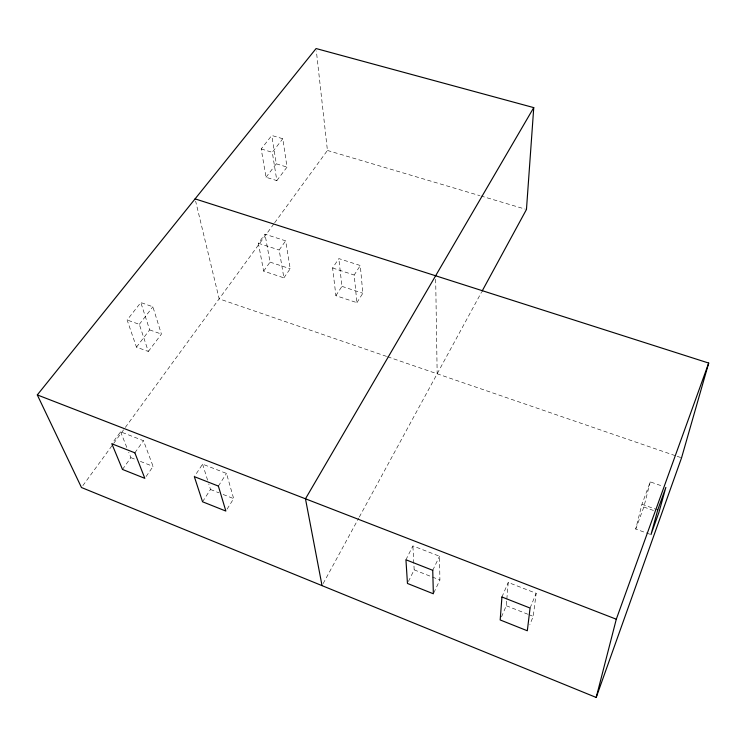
<?xml version="1.0" encoding="UTF-8"?>
<svg xmlns="http://www.w3.org/2000/svg" width="746" height="746" viewBox="0 0 746 746"><rect width="100%" height="100%" fill="white"/><g stroke="black" fill="none" stroke-linecap="round" stroke-linejoin="round"><path stroke-width="0.56" stroke-dasharray="3.73 2.8" d="M501.489 616.905L506.282 605.724L506.748 600.185M506.842 599.075L508.231 582.458L536.16 593.312L533.231 616.355L529.856 624.598M649.878 534.201L635.713 529.045L641.952 504.268L650.26 481.86L661.702 485.888M635.713 529.045L643.835 507.019L650.26 481.86M530.07 608.046L536.16 593.312M501.937 596.996L508.231 582.458M433.827 592.8L439.907 580.006L439.515 556.246L412.892 545.895L405.936 559.78M432.736 570.308L439.515 556.246M408.416 581.516L414.17 569.851L412.892 545.895M323.149 583.586L358.742 518.088M359.302 517.062L481.534 292.152M227.064 509.154L233.675 498.636L226.504 473.44L202.604 464.152L194.324 476.638M356.905 302.662L362.826 293.243L360.299 265.529L338.833 258.592L332.604 267.991L335.905 295.677L356.905 302.662L354.191 275.022L360.299 265.529M218.373 486.084L226.504 473.44M202.539 501.769L210.493 489.488L208.777 483.977M335.905 295.677L341.938 286.352L338.833 258.592M146.104 476.507L153.107 466.409L143.484 440.709L120.591 431.803L111.835 443.777M283.89 277.848L290.194 268.756L285.671 240.855L264.989 234.179L258.368 243.233L263.646 271.115L283.89 277.848L279.163 250.013L285.671 240.855M122.475 469.43L130.867 457.634L128.722 452.253M263.646 271.115L270.052 262.116L264.989 234.179M134.858 452.822L143.484 440.709M82.853 485.637L112.991 444.336M113.681 443.404L124.638 428.381M125.319 427.439L273.978 223.716M274.659 222.774L327.429 150.459L316.341 50.859M148.333 351.478L161.406 334.096L152.883 306.793L140.808 302.54L127.128 319.987L136.471 347.151L148.333 351.478L139.316 324.351L127.128 319.987M276.85 180.607L287.024 167.085L282.781 138.737L271.777 135.474L261.203 148.967L266.033 177.268L276.85 180.607L272.29 152.305L282.781 138.737M136.471 347.151L149.648 329.881L140.808 302.54M266.033 177.268L276.29 163.822L271.777 135.474M139.316 324.351L152.883 306.793M327.429 150.459L479.762 195.639M480.872 195.965L525.352 209.16M261.203 148.967L272.29 152.305M276.29 163.822L287.024 167.085M258.368 243.233L279.163 250.013M332.604 267.991L354.191 275.022M270.052 262.116L290.194 268.756M341.938 286.352L362.826 293.243M386.512 356.383L219.156 298.838L195.629 201.131M387.612 356.765L676.053 455.927M677.154 456.3L681.555 457.82M641.952 504.268L656.694 509.546M149.648 329.881L161.406 334.096M643.835 507.019L653.524 510.497M130.867 457.634L136.164 459.723M140.397 461.392L153.107 466.409M506.282 605.724L527.842 614.228M528.923 614.657L533.231 616.355M210.493 489.488L218.923 492.808M223.138 494.477L233.675 498.636M414.17 569.851L431.328 576.621M432.4 577.04L439.907 580.006M120.591 431.803L127.016 447.945M202.604 464.152L208.432 482.876M435.683 279.228L437.165 373.793"/><path stroke-width="1.12" d="M195.088 198.884L708.7 363.06L681.555 457.82L596.194 697.454L81.482 487.52L37.3 394.914L316.09 48.546L533.754 107.62L526.462 209.486L482.093 291.126M596.194 697.454L616.299 619.208L708.7 363.06M533.754 107.62L305.468 498.804L322.039 585.629M37.3 394.914L616.299 619.208M501.937 596.996L500.184 619.954L527.319 630.771L530.07 608.046L501.937 596.996M657.748 509.928L650.969 534.602L658.914 512.427L665.861 487.352L657.748 509.928M134.858 452.822L111.835 443.777L122.475 469.43L144.836 478.345L134.858 452.822M218.373 486.084L194.324 476.638L202.539 501.769L225.861 511.066L218.373 486.084M432.736 570.308L405.936 559.78L407.456 583.456L433.361 593.788L432.736 570.308"/></g></svg>
